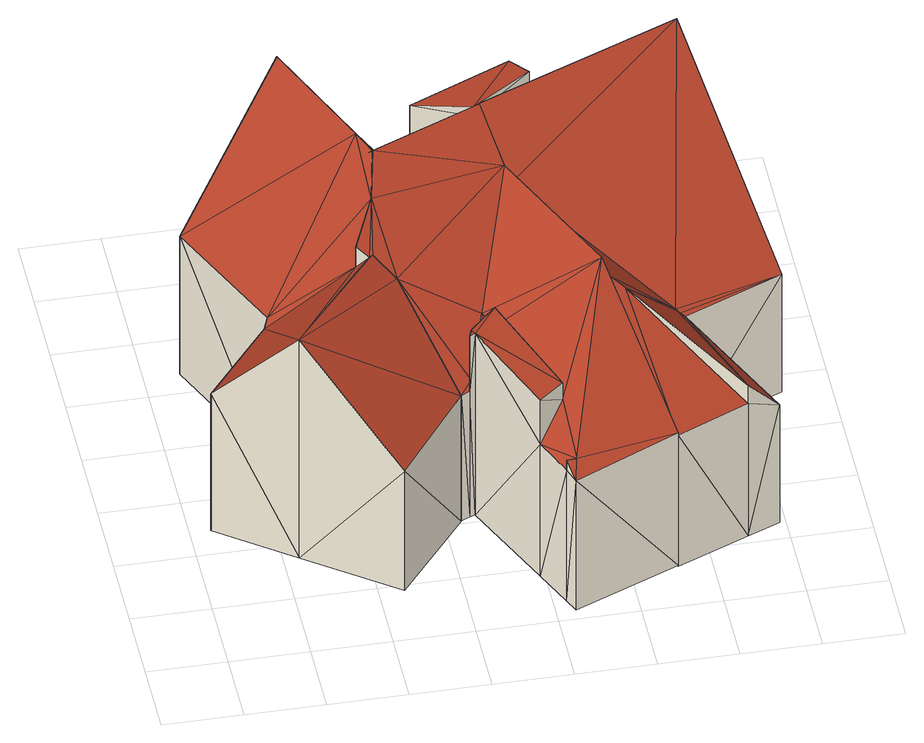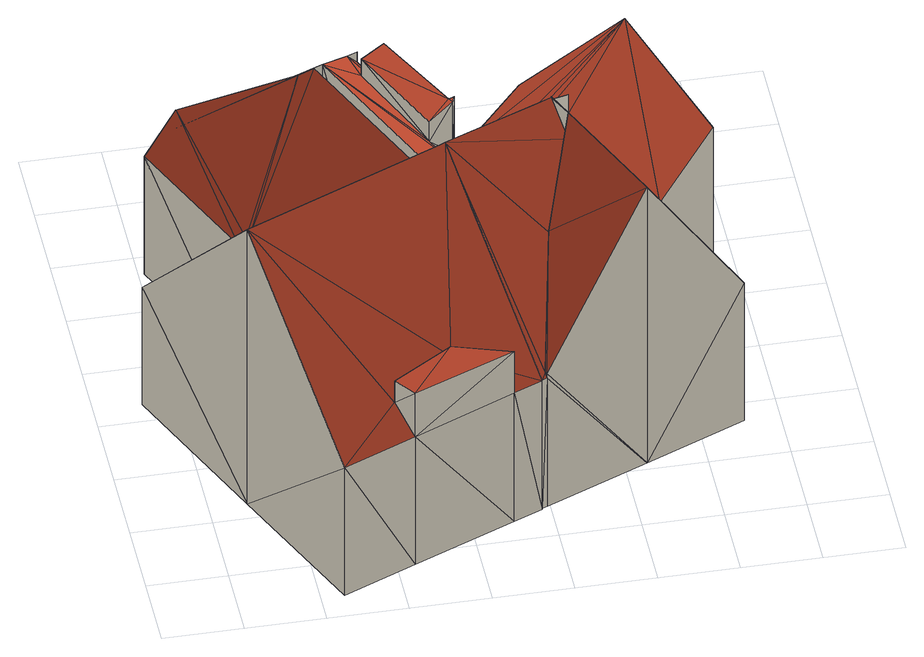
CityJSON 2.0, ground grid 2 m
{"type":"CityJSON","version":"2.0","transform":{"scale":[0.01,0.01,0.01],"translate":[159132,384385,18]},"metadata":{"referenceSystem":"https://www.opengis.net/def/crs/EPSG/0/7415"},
"CityObjects":{
"building1":{"type":"Building","attributes":{"oorspronkelijk_bouwjaar":1928,"status":"Pand in gebruik","geconstateerd":false,"h_maaiveld":18.33,"dak_type":"slanted","pw_datum":"2016-12-01","pw_actueel":"yes","pw_bron":"ahn3","reconstructie_methode":"tudelft3d-geoflow","versie_methode":"v21.03.1","kas_warenhuis":false,"ondergronds_type":"above ground","lod11_replace":false,"reconstruction_skipped":false},"geometry":[{"type":"Solid","lod":"2.2","boundaries":[[[[0,1,2]],[[1,3,2]],[[4,0,2]],[[5,6,7]],[[8,9,10]],[[1,0,11]],[[12,0,4]],[[12,4,13]],[[4,14,13]],[[15,16,4]],[[16,6,5]],[[16,5,4]],[[4,5,14]],[[13,14,17]],[[14,18,17]],[[18,19,17]],[[8,19,18]],[[8,10,19]],[[20,8,18]],[[21,20,18]],[[22,9,8]],[[20,22,8]],[[23,7,24]],[[24,7,6]],[[25,26,27]],[[28,0,29]],[[29,0,12]],[[30,31,32]],[[32,31,33]],[[34,35,22]],[[22,10,9]],[[22,35,10]],[[21,18,14]],[[36,21,14]],[[37,38,39]],[[39,38,40]],[[36,14,5]],[[41,36,5]],[[42,11,0]],[[28,42,0]],[[43,1,42]],[[42,1,11]],[[44,4,45]],[[45,4,2]],[[46,47,48]],[[48,47,49]],[[45,2,3]],[[50,45,3]],[[26,25,51]],[[52,53,51]],[[48,49,54]],[[54,49,24]],[[41,5,23]],[[23,5,7]],[[55,56,57]],[[58,55,57]],[[59,19,35]],[[35,19,10]],[[54,24,16]],[[60,54,16]],[[16,24,6]],[[32,33,46]],[[46,33,47]],[[50,3,1]],[[43,50,1]],[[29,12,13]],[[40,29,13]],[[61,15,4]],[[44,61,4]],[[62,57,63]],[[53,52,64]],[[60,16,61]],[[61,16,15]],[[39,40,65]],[[65,40,17]],[[17,40,13]],[[65,17,59]],[[66,65,59]],[[59,17,19]],[[66,59,56]],[[55,66,56]],[[31,30,67]],[[58,57,37]],[[37,57,38]],[[38,57,62]],[[35,34,68]],[[22,20,68]],[[68,20,21]],[[22,68,34]],[[35,68,59]],[[63,21,36]],[[59,68,56]],[[57,21,63]],[[56,68,21]],[[57,56,21]],[[29,27,28]],[[28,27,43]],[[43,27,26]],[[28,43,42]],[[32,46,60]],[[60,46,54]],[[54,46,48]],[[47,33,41]],[[41,33,31]],[[47,41,49]],[[41,23,49]],[[23,24,49]],[[67,32,64]],[[67,30,32]],[[32,60,61]],[[32,61,44]],[[32,44,64]],[[44,45,53]],[[44,53,64]],[[29,40,38]],[[52,51,64]],[[64,51,25]],[[64,31,67]],[[27,64,25]],[[29,38,27]],[[38,62,63]],[[38,63,27]],[[63,36,27]],[[36,64,27]],[[41,31,36]],[[31,64,36]],[[66,55,65]],[[65,58,37]],[[65,55,58]],[[65,37,39]],[[43,26,51]],[[45,43,53]],[[53,43,51]],[[50,43,45]]]],"semantics":{"surfaces":[{"type":"GroundSurface"},{"type":"WallSurface"},{"type":"RoofSurface"}],"values":[[0,0,0,0,0,0,0,0,0,0,0,0,0,0,0,0,0,0,1,1,1,1,1,1,1,1,1,1,1,1,1,1,1,1,1,1,1,1,1,1,1,1,1,1,1,1,1,1,1,1,1,1,1,1,1,1,1,1,1,1,1,1,1,1,1,1,1,1,1,1,1,1,1,1,1,1,1,1,1,1,1,1,1,1,1,1,2,2,2,2,2,2,2,2,2,2,2,2,2,2,2,2,2,2,2,2,2,2,2,2,2,2,2,2,2,2,2,2,2,2,2,2,2,2,2,2,2,2,2,2,2,2,2,2]]}}]},
"building2":{"type":"Building","attributes":{"oorspronkelijk_bouwjaar":1928,"status":"Pand in gebruik","geconstateerd":false,"h_maaiveld":18.3,"dak_type":"slanted","pw_datum":"2016-12-01","pw_actueel":"yes","pw_bron":"ahn3","reconstructie_methode":"tudelft3d-geoflow","versie_methode":"v21.03.1","kas_warenhuis":false,"ondergronds_type":"above ground","lod11_replace":false,"reconstruction_skipped":false},"geometry":[{"type":"Solid","lod":"2.2","boundaries":[[[[69,70,71]],[[72,73,74]],[[75,73,76]],[[70,77,78]],[[75,74,73]],[[71,79,75]],[[80,81,69]],[[81,77,69]],[[77,70,69]],[[71,70,79]],[[79,70,82]],[[75,79,74]],[[83,75,84]],[[84,75,76]],[[84,76,73]],[[85,84,73]],[[86,85,87]],[[87,73,72]],[[87,85,73]],[[88,78,77]],[[89,88,77]],[[90,91,92]],[[91,90,93]],[[85,86,94]],[[95,70,88]],[[88,70,78]],[[96,82,70]],[[95,96,70]],[[97,69,98]],[[98,69,71]],[[99,74,79]],[[100,99,79]],[[87,72,74]],[[99,87,74]],[[100,79,96]],[[96,79,82]],[[101,80,69]],[[97,101,69]],[[102,81,80]],[[101,102,80]],[[98,71,83]],[[83,71,75]],[[103,89,104]],[[104,89,102]],[[81,89,77]],[[102,89,81]],[[104,102,105]],[[106,104,105]],[[106,105,107]],[[107,105,108]],[[107,108,103]],[[103,108,89]],[[85,94,84]],[[84,94,83]],[[86,87,99]],[[90,86,99]],[[93,90,99]],[[94,86,90]],[[94,90,92]],[[83,92,98]],[[94,92,83]],[[97,95,105]],[[89,108,88]],[[101,105,102]],[[95,108,105]],[[97,105,101]],[[95,88,108]],[[96,95,92]],[[92,95,98]],[[98,95,97]],[[93,96,92]],[[100,96,93]],[[93,92,91]],[[99,100,93]],[[104,106,103]],[[103,106,107]]]],"semantics":{"surfaces":[{"type":"GroundSurface"},{"type":"WallSurface"},{"type":"RoofSurface"}],"values":[[0,0,0,0,0,0,0,0,0,0,0,0,1,1,1,1,1,1,1,1,1,1,1,1,1,1,1,1,1,1,1,1,1,1,1,1,1,1,1,1,1,1,1,1,1,1,1,1,1,1,1,1,2,2,2,2,2,2,2,2,2,2,2,2,2,2,2,2,2,2,2,2,2,2,2,2]]}}]}
},
"vertices":[
[641,405,33],[238,343,33],[225,716,33],[51,483,33],[234,729,33],[784,919,33],[607,1292,33],[621,1297,33],[1117,146,33],[848,30,33],[832,66,33],[461,177,33],[642,406,33],[664,416,33],[826,821,33],[88,1068,33],[344,1178,33],[679,422,33],[989,442,33],[787,170,33],[1117,146,443],[989,442,764],[848,30,431],[621,1297,429],[607,1292,429],[467,609,700],[467,609,716],[521,586,653],[641,405,421],[642,406,420],[503,800,881],[503,800,878],[475,866,881],[475,866,800],[832,66,470],[832,66,439],[826,821,764],[672,436,594],[672,436,438],[664,416,592],[664,416,421],[784,919,881],[461,177,401],[238,343,708],[234,729,460],[225,716,439],[555,1036,667],[555,1036,664],[611,1282,441],[611,1282,440],[51,483,455],[459,613,707],[429,626,733],[429,626,672],[607,1292,442],[852,221,578],[852,221,527],[741,504,538],[741,504,598],[787,170,439],[344,1178,884],[88,1068,458],[741,504,478],[720,556,540],[483,716,802],[679,422,593],[787,170,575],[502,799,878],[857,71,466],
[783,920,30],[1305,1145,30],[838,793,30],[1384,261,30],[1302,226,30],[1227,625,30],[1002,412,30],[1117,146,30],[956,1442,30],[1142,1522,30],[1227,626,30],[621,1297,30],[694,1329,30],[1481,736,30],[1002,412,729],[1117,146,435],[1302,226,439],[1302,226,496],[1384,261,393],[1142,1522,424],[956,1442,425],[1209,626,412],[1209,626,402],[1205,635,412],[1215,630,403],[1037,395,700],[1305,1145,878],[1481,736,393],[783,920,881],[838,793,730],[1227,625,393],[1227,626,394],[621,1297,427],[694,1329,427],[956,1442,559],[694,1329,555],[840,1288,531],[840,1288,561],[995,1390,562],[995,1390,495]
]}
